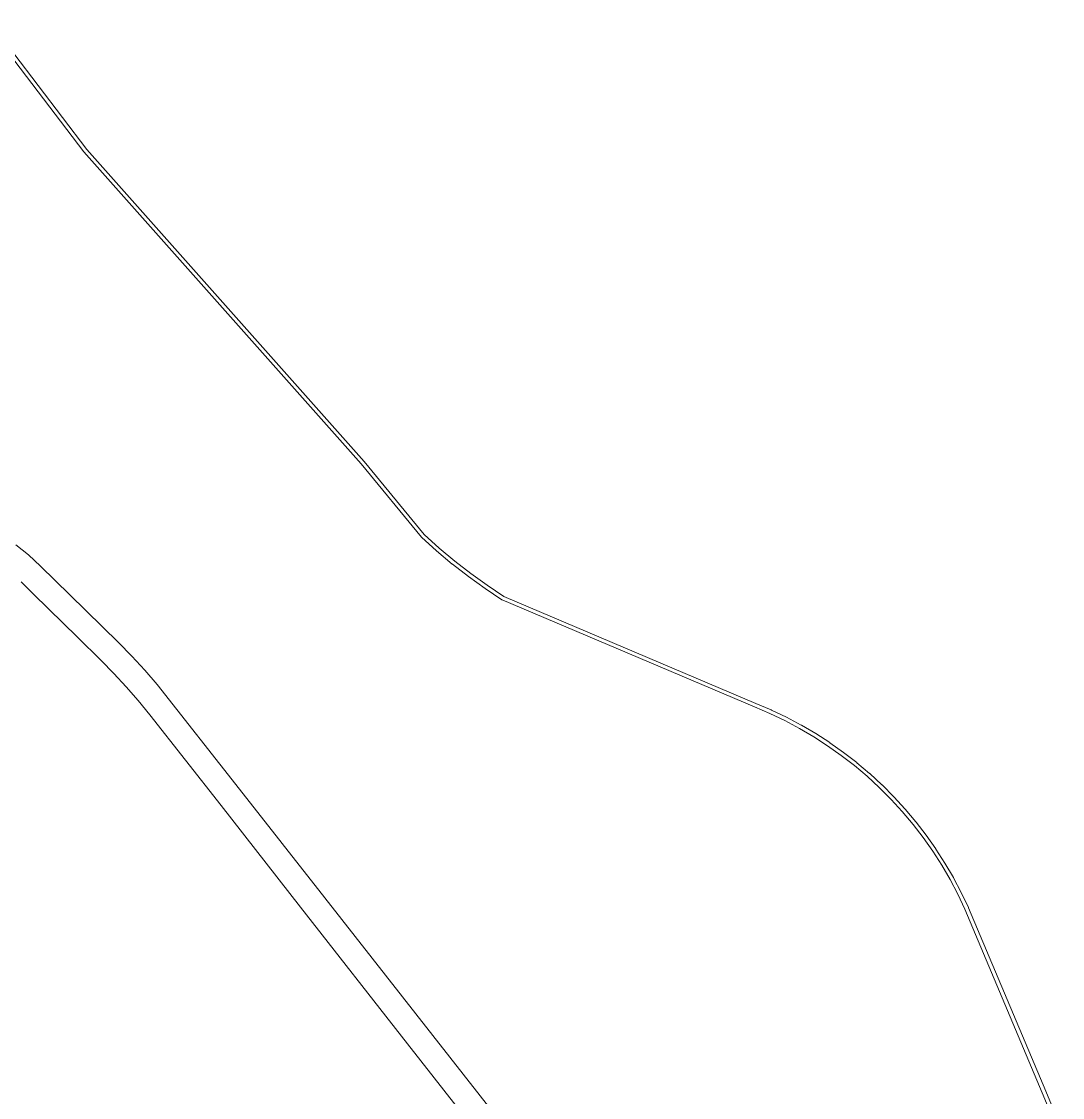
# Model space of a CAD drawing. Header units: inches. Extents: x 704148 to 723432, y 7075344 to 7101810.
# Drawn here: x 720598 to 721686, y 7084511 to 7085635 of the extents above; entities that cross this region are included whole.
import ezdxf

# ---------------------------------------------------------------- set-up
doc = ezdxf.new("R2010")
doc.units = ezdxf.units.IN
doc.header["$MEASUREMENT"] = 0
doc.layers.add('gisdb.gisadmin', color=7, linetype='Continuous', lineweight=9, true_color=0xccf5fc)

msp = doc.modelspace()

# ---------------------------------------------------------------- linework, layer by layer
at = {"layer": 'gisdb.gisadmin'}
for points in [[(721682.2053, 7084474.225), (721662.0065, 7084522.3535), (721584.0241, 7084707.5222), (721576.5424, 7084723.2024), (721568.4589, 7084738.5621), (721559.6748, 7084753.6018), (721550.2866, 7084768.2115), (721540.2949, 7084782.3902), (721529.6987, 7084796.1391), (721518.5003, 7084809.4554), (721506.795, 7084822.2298), (721494.484, 7084834.5753), (721481.7695, 7084846.3731), (721468.451, 7084857.5169), (721454.7168, 7084868.1233), (721440.4799, 7084878.1841), (721425.9291, 7084887.5914), (721410.9802, 7084896.4487), (721395.622, 7084904.5407), (721379.9411, 7084911.9825), (721363.922, 7084918.8914), (721100.4061, 7085030.589), (721100.157, 7085030.7159), (721100.074, 7085030.7685), (721082.4012, 7085042.5984), (721082.3528, 7085042.6319), (721064.989, 7085055.0105), (721064.9219, 7085055.0605), (721048.1685, 7085068.0936), (721048.1122, 7085068.1391), (721031.7695, 7085081.8302), (721031.7421, 7085081.8535), (721031.712, 7085081.8802), (721015.9778, 7085096.115), (721015.7742, 7085096.3285), (720952.9962, 7085172.7418), (720663.1023, 7085498.6494), (720663.0428, 7085498.7195), (720663.0069, 7085498.765), (720560.6403, 7085632.8506)], [(720564.1189, 7085634.8872), (720666.1415, 7085501.2523), (720956.012, 7085175.3709), (720956.063, 7085175.3112), (721018.7716, 7085098.9826), (721034.3688, 7085084.8717), (721050.6531, 7085071.2295), (721067.3459, 7085058.2435), (721084.6502, 7085045.9073), (721102.1418, 7085034.1988), (721365.4949, 7084922.57), (721381.5597, 7084915.6416), (721381.6252, 7084915.612), (721397.3751, 7084908.1372), (721397.4499, 7084908.0998), (721412.8889, 7084899.9653), (721412.9761, 7084899.9165), (721428.0075, 7084891.0103), (721428.0687, 7084890.9723), (721442.6861, 7084881.5219), (721442.7546, 7084881.4756), (721457.061, 7084871.3656), (721457.1293, 7084871.3152), (721470.927, 7084860.6598), (721470.988, 7084860.6107), (721484.3769, 7084849.4081), (721484.4052, 7084849.3839), (721484.4539, 7084849.3403), (721497.2323, 7084837.4832), (721497.2881, 7084837.4292), (721509.6576, 7084825.025), (721509.716, 7084824.9639), (721521.4789, 7084812.1267), (721521.535, 7084812.0628), (721532.7891, 7084798.6802), (721532.8124, 7084798.652), (721532.8426, 7084798.6139), (721543.4901, 7084784.7984), (721543.5409, 7084784.7296), (721553.5817, 7084770.4812), (721553.6294, 7084770.4103), (721563.0636, 7084755.729), (721563.1081, 7084755.6564), (721571.9357, 7084740.5422), (721571.9576, 7084740.5036), (721571.9785, 7084740.465), (721580.1015, 7084725.0304), (721580.1367, 7084724.9602), (721587.655, 7084709.2034), (721587.6932, 7084709.1183), (721665.6947, 7084523.9041), (721685.9358, 7084475.6748)], [(720591.8805, 7085088.2912), (720605.1508, 7085077.59), (720611.5188, 7085071.9225), (720617.6999, 7085066.0516), (720648.5028, 7085035.8296), (720699.2399, 7084986.0493), (720713.2132, 7084971.8872), (720726.7196, 7084957.279), (720739.7448, 7084942.2403), (720825.835, 7084832.9954), (720914.9855, 7084719.3254), (721221.711, 7084328.2394)], [(721198.9306, 7084315.1546), (721001.3811, 7084567.0373), (720889.5337, 7084709.6467), (720806.595, 7084815.8474), (720731.8168, 7084910.7415), (720719.8179, 7084925.5395), (720707.3451, 7084939.9404), (720694.4116, 7084953.9289), (720681.0309, 7084967.4904), (720656.2973, 7084991.7575), (720625.9839, 7085021.4993), (720610.1655, 7085037.0194), (720597.3311, 7085049.5441)]]:
    msp.add_lwpolyline(points, dxfattribs=at)

doc.saveas('drawing.dxf')
